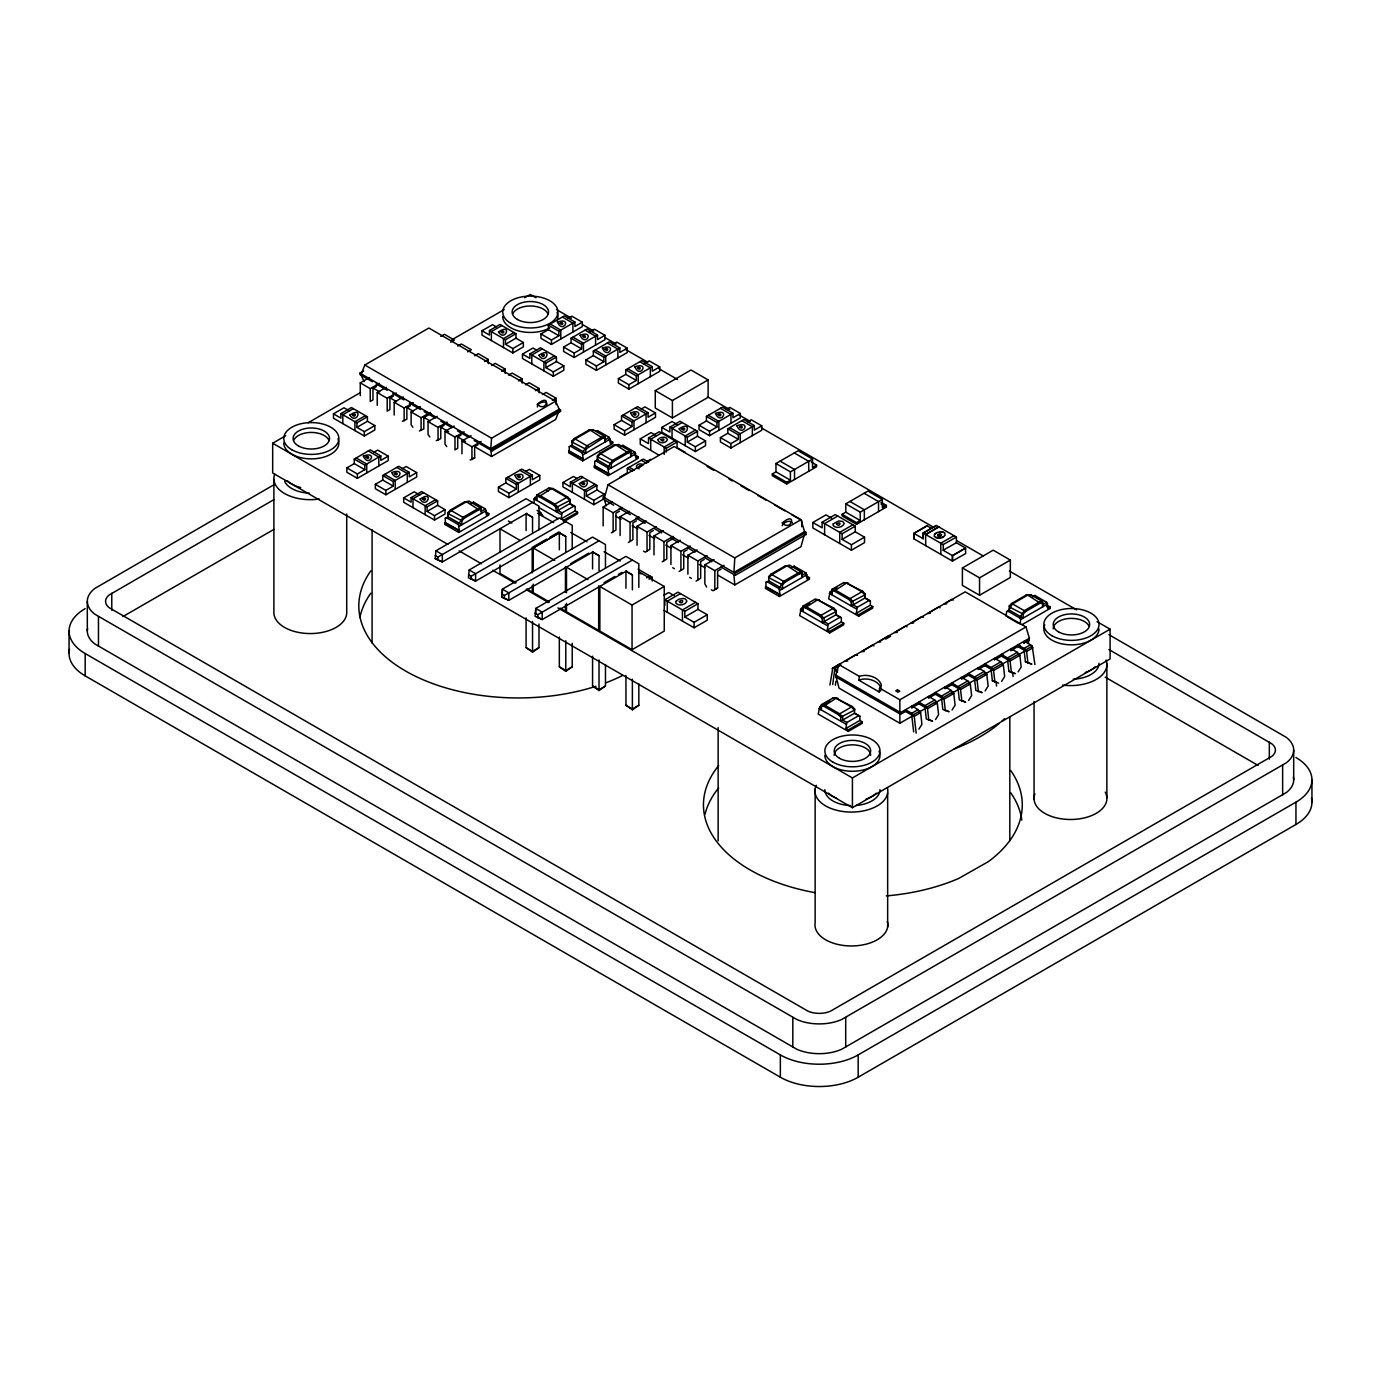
<?xml version="1.0" encoding="UTF-8"?>
<svg xmlns="http://www.w3.org/2000/svg" width="1381" height="1381" viewBox="0 0 1381 1381"><rect width="100%" height="100%" fill="white"/><g stroke="black" fill="none" stroke-linecap="round" stroke-linejoin="round"><path stroke-width="1.5" d="M804.571 531.65L800.963 519.705L734.796 557.907L733.915 572.442L804.571 531.65L805.917 532.427L805.917 534.533L735.262 575.325L720.968 567.073M846.864 722.487L842.686 720.088L842.686 716.929L839.683 713.804L824.44 705L821.436 704.655L821.281 709.938L821.436 704.655L833.192 697.871L835.557 697.957L852.267 706.52L854.632 708.988L854.442 713.287L859.897 716.221L859.897 720.416L845.828 728.529L846.864 722.487L858.637 715.703M559.167 409.173L555.628 401.215L491.584 438.209L490.773 448.67L559.167 409.173L560.513 409.967L560.513 411.383L492.119 450.879L474.115 440.487M899.86 723.247L899.86 699.787L879.576 688.083L881.475 685.408C879.145 676.897 867.009 673.565 859.31 676.362L839.027 664.658L835.695 675.102L839.027 688.135L899.86 723.247L912.841 715.755M880.923 690.517L879.145 691.933L858.878 680.229L859.31 676.362M879.145 691.933L879.576 688.083M829.895 685.045L832.829 668.024L965.181 591.828L1026.014 626.939L1029.346 638.229L1028.241 643.442M832.691 684.631L834.59 670.337L837.68 672.133M835.367 685.252L835.902 681.247M526.851 513.318L442.352 561.946L435.222 558.632L435.913 550.795L526.092 498.714L538.987 506.154L538.987 529.734M565.778 551.364L565.778 536.467L559.288 532.824L475.599 581.142L468.452 577.81L469.16 569.973L559.34 517.91L572.217 525.35L572.217 548.93M593.329 551.692L508.829 600.321L501.7 597.006L502.391 589.169L592.57 537.105L605.465 544.546L605.465 568.109M626.681 570.957L542.198 619.586L535.068 616.271L535.759 608.434L625.938 556.37L638.833 563.811L638.833 587.374M575.169 506.62L569.904 503.582L556.06 511.574L556.06 507.569L553.557 504.98L539.056 496.608L536.57 496.314L536.708 495.054L548.481 488.253L553.194 488.632L567.539 496.918L569.904 499.37L569.732 503.685L575.169 506.62L575.169 510.797L561.118 518.928L562.136 512.886L573.909 506.102M841.34 617.739L836.075 614.7L822.23 622.693L822.23 618.688L819.727 616.116L805.227 607.726L802.741 607.45L802.879 606.173L814.652 599.389L817 599.475L833.71 608.037L836.075 610.506L835.902 614.804L841.34 617.739L841.34 621.933L827.288 630.047L828.307 624.022L840.08 617.221M870.341 601.011L865.076 597.973L851.214 605.966L851.214 601.961L848.728 599.371L834.21 590.999L831.725 590.705L831.863 589.445L843.636 582.644L845.983 582.747L862.693 591.31L865.076 593.761L864.886 598.077L870.341 601.011L870.341 605.189L856.272 613.319L857.308 607.277L869.063 600.493M821.281 705.933L823.767 706.209L838.284 714.598L840.77 717.171L854.442 710.127L854.632 708.988M782.129 525.764C783.182 522.156 790.174 519.446 792.487 522.881M604.429 497.678L608.02 484.714L674.187 446.512L800.963 519.705M804.053 535.604L800.963 546.721L734.796 584.923L718.016 575.238M938.096 538.279L934.143 536.363L934.868 533.895L937.112 532.583M361.287 373.906L364.808 365.016L428.852 328.022L555.628 401.215M937.699 535.172L939.443 533.946M539.056 496.608L551.485 488.598L553.194 488.632M805.227 607.726L817.656 599.734L819.365 599.751M834.21 590.999L846.639 582.989L848.348 583.024M823.767 706.209L836.196 698.216L837.922 698.234M546.721 405.099C548.792 399.523 536.191 402.423 537.433 406.981M918.9 729.168L921.938 724.283L920.609 712.648L918.089 709.61L911.909 706.036L911.909 707.78M935.541 719.553L938.597 714.668L937.267 703.033L934.73 699.994L928.55 696.421L928.55 698.165L936.042 693.832M952.061 710.007L955.117 705.139L953.77 693.486L951.25 690.465L945.07 686.892L945.07 688.618M968.582 700.478L971.637 695.592L970.291 683.958L967.77 680.919L961.59 677.346L961.59 679.089M985.102 690.932L988.14 686.064L986.811 674.429L984.29 671.39L978.111 667.817L978.111 669.543M1001.622 681.403L1004.66 676.517L1003.331 664.882L1000.811 661.844L994.613 658.288L994.613 660.014M1018.142 671.874L1021.18 666.988L1019.851 655.354L1017.331 652.315L1011.134 648.742L1011.134 650.486M534.067 503.305L534.067 498.886L538.469 495.33M841.34 621.933L843.756 623.314L843.756 624.816L829.688 632.93L799.651 615.581L801.273 608.4L809.68 603.549M870.341 605.189L872.74 606.587L872.74 608.089L858.671 616.202L828.635 598.853L830.257 591.672L836.99 587.788M859.897 720.416L862.296 721.797L862.296 723.299L848.245 731.412L818.191 714.063L819.831 706.882L829.912 701.065M934.385 534.792L935.921 533.221M481.348 509.485L478.862 509.762L464.344 518.151L461.858 520.741L461.858 524.745L447.996 516.736L447.996 512.541L450.379 510.072L464.707 501.786L469.436 501.424L481.192 508.208L481.348 513.49M569.248 446.736L572.131 445.286L571.941 440.988L574.306 438.519L588.651 430.233L593.381 429.871L605.137 436.655L605.292 441.937L605.137 436.655L602.133 437L586.89 445.804L582.281 453.02L570.508 446.218L569.248 446.736L569.248 450.931L583.3 459.044L582.281 453.02M602.789 438.209L585.803 449.17L572.131 442.127L575.135 439.003L590.36 430.216L602.789 438.209L605.292 437.932M597.455 459.908L597.455 455.713L599.82 453.244L614.165 444.958L618.878 444.596L630.651 451.38L630.789 452.657L628.303 452.933L613.803 461.323L611.3 463.912L611.3 467.917L597.455 459.908L594.762 461.461L594.762 465.656L608.814 473.769L607.795 467.745L596.022 460.943L594.762 461.461M765.972 582.333L767.249 581.815L779.005 588.617L780.041 594.641L765.972 586.528L765.972 582.333L768.854 580.883L768.665 576.585L771.03 574.116L785.375 565.83L790.105 565.468L801.86 572.252L802.016 573.529L799.53 573.805L785.012 582.195L782.526 584.767L782.526 588.772L768.665 580.78M782.526 584.767L768.854 577.724L771.858 574.6L787.101 565.813L799.53 573.805M1006.628 611.645L1009.321 610.091L1009.321 605.879L1011.686 603.428L1026.031 595.142L1030.761 594.762L1042.517 601.564L1042.672 606.829L1042.517 601.564L1039.513 601.909L1024.27 610.695L1019.661 617.911L1007.906 611.127L1006.628 611.645L1006.024 616.168M1009.321 610.091L1023.183 618.084L1023.183 614.079L1025.669 611.49L1040.186 603.117L1042.672 602.824M878.23 642.061L880.75 641.958M538.987 624.057L538.987 647.637L532.548 652.16L526.092 647.637L526.092 617.842M572.217 643.235L572.217 666.816L565.778 671.356L559.34 666.816L559.34 637.038M605.465 664.572L605.465 686.012L599.026 690.535L592.57 686.012L592.57 656.217M638.833 683.837L638.833 705.277L632.377 709.799L625.938 705.277L625.938 675.482M611.369 532.876L615.926 530.08L615.926 513.266L619.465 511.229M628.32 542.509L632.878 539.712L632.878 522.916L636.417 520.861M653.368 530.511L649.83 532.548L649.83 549.362L645.272 552.158L643.563 551.174M662.207 561.808L666.781 559.012L666.781 542.198L674.014 538.02M679.159 571.458L683.733 568.661L683.733 551.848L687.255 549.811M696.11 581.09L700.668 578.294L700.668 561.497L704.206 559.443M721.158 569.093L717.619 571.13L717.619 587.943L713.062 590.74L711.37 589.756M715.859 589.117L717.619 587.943M273.904 499.646L109.392 594.831A18.505 10.685 0 0 0 109.392 607.83L807.989 1011.168A18.505 10.685 0 0 0 830.516 1011.168L1271.677 756.46A18.143 10.478 0 0 0 1271.677 743.72L1108.891 649.536M273.99 484.731L94.909 588.41A36.769 21.233 0 0 0 94.909 614.252L796.872 1019.523A36.769 21.233 0 0 0 841.633 1019.523L1286.177 762.882A36.407 21.008 0 0 0 1286.177 737.299L1108.926 634.673M87.624 628.303A36.769 21.233 0 0 0 94.909 643.995L796.872 1049.284A36.769 21.233 0 0 0 841.633 1049.284L1286.177 792.642A36.407 21.008 0 0 0 1293.376 777.106M540.61 512.455L539.798 512.955L542.802 516.062L540.61 512.455L537.036 510.383M567.539 496.918L553.557 504.98M833.71 608.037L819.727 616.116M862.693 591.31L848.728 599.371M852.267 706.52L838.284 714.598M372.387 381.743L359.923 374.544L359.923 373.129L363.617 370.988M360.268 395.656L360.268 382.865L369.418 377.583M440.746 336.412L444.406 334.288L454.384 340.054L450.724 342.16M1097.049 621.657L1110.1 629.184L1110.1 658.944L852.422 807.712L272.678 472.993L272.678 443.232L285.746 435.688M308.153 422.759L360.441 392.567M451.932 339.743L504.203 309.568M524.745 297.709L530.339 294.481L535.932 297.709M360.268 382.865L370.246 388.631L379.395 383.348M376.392 386.507L372.974 388.493L372.974 399.851L370.246 401.422L370.246 388.631M333.477 413.834L340.9 418.132L340.9 413.61L356.902 422.845L356.902 427.368L367.415 421.291L374.838 425.572L374.838 429.957L364.325 436.016L333.477 418.219L333.477 413.834L343.99 407.775L349.548 410.986M482.021 330.75L489.444 335.048L489.444 330.525L505.446 339.761L505.446 344.283L515.959 338.207L523.382 342.488L523.382 346.873L512.869 352.949L482.021 335.134L482.021 330.75L492.534 324.69L496.245 326.831M340.9 413.61L351.413 407.533L367.415 416.769L367.415 421.291M377.22 405.358L377.22 392.549L386.369 387.267M457.698 346.096L461.34 343.99L471.335 349.738L467.676 351.862M353.329 408.638L342.816 414.714L342.816 423.604M489.444 330.525L499.957 324.449L515.959 333.684L515.959 338.207M501.873 325.553L491.36 331.63L491.36 340.52M377.22 392.549L387.198 398.315L396.347 393.033M393.326 396.209L389.908 398.177L389.908 409.553L387.198 411.124L387.198 398.315M365.43 415.629L354.917 421.688L354.917 430.596M356.902 422.845L367.415 416.769M513.974 332.545L503.461 338.621L503.461 347.511M394.172 415.042L394.172 402.251L403.304 396.968M474.632 355.78L478.292 353.674L488.287 359.44L488.287 363.704M505.446 339.761L515.959 333.684M394.172 402.251L404.15 408.016L413.299 402.734M484.627 361.546L488.287 359.44M548.361 325.139L564.363 315.904L574.876 321.98L574.876 326.503L582.299 322.222L582.299 326.589L551.451 344.404L540.938 338.328L540.938 333.943L548.361 329.662L558.873 335.738L558.873 331.216L548.361 325.139L548.361 329.662M356.902 427.368L364.325 431.649L374.838 425.572M410.278 405.893L406.86 407.878L406.86 419.237L402.389 421.274M505.446 344.283L512.869 348.564L523.382 342.488M568.074 318.286L571.786 316.145L582.299 322.222M412.902 427.247L411.124 424.727L411.124 411.935L420.256 406.653M491.584 365.482L495.244 363.358L505.222 369.124L505.222 373.388M558.873 331.216L574.876 321.98M522.484 354.106L529.89 358.404L529.89 353.881L545.892 363.117L545.892 367.639L556.405 361.563L563.828 365.844L563.828 370.229L553.315 376.288L522.484 358.49L522.484 354.106L532.997 348.047L536.691 350.187M540.938 333.943L551.451 340.019L558.873 335.738M529.89 353.881L540.403 347.805L556.405 357.04L556.405 361.563M411.124 411.935L421.101 417.701L430.233 412.418M501.562 371.23L505.222 369.124M542.319 348.91L531.806 354.986L531.806 363.876M430.907 413.471L423.812 417.563L423.812 428.939L419.341 430.958M354.278 459.079L370.281 449.843L380.793 455.92L380.793 460.443L388.216 456.162L388.216 460.529L357.368 478.344L346.855 472.267L346.855 467.883L354.278 463.602L364.791 469.678L364.791 465.155L354.278 459.079L354.278 463.602M571.026 338.241L587.029 329.006L597.541 335.065L597.541 339.588L604.964 335.307L604.964 339.691L574.133 357.489L563.621 351.43L563.621 347.045L571.026 342.764L581.539 348.823L581.539 344.301L571.026 338.241L571.026 342.764M373.992 452.226L377.704 450.085L388.216 456.162M429.836 436.931L428.058 434.428L428.058 421.619L437.207 416.354M508.536 375.166L512.196 373.06L522.173 378.826L522.173 383.089M588.893 332.458L594.451 329.23L604.964 335.307M364.791 465.155L380.793 455.92M554.437 355.901L543.924 361.96L543.924 370.868M545.892 363.117L556.405 357.04M346.855 467.883L357.368 473.959L364.791 469.678M428.058 421.619L438.053 427.385L447.185 422.103M518.514 380.932L522.173 378.826M581.539 344.301L597.541 335.065M444.181 425.279L440.763 427.247L440.763 438.623L436.275 440.66M563.621 347.045L574.133 353.104L581.539 348.823M122.961 616.547L273.904 529.406M446.788 446.633L445.01 444.112L445.01 431.321L454.159 426.039M525.488 384.85L529.147 382.744L539.125 388.51L539.125 392.774M545.892 367.639L553.315 371.921L563.828 365.844M593.329 351.102L609.332 341.867L619.845 347.943L619.845 352.466L627.25 348.167L627.25 352.552L596.419 370.367L585.907 364.291L585.907 359.906L593.329 355.625L603.842 361.701L603.842 357.178L593.329 351.102L593.329 355.625M382.744 475.53L398.746 466.277L409.259 472.354L409.259 476.877L416.682 472.595L416.682 476.98L385.851 494.778L375.339 488.701L375.339 484.334L382.744 480.053L393.257 486.112L393.257 481.589L382.744 475.53L382.744 480.053M613.026 344.249L616.737 342.108L627.25 348.167M445.01 431.321L454.988 437.087L464.137 431.804M535.465 390.616L539.125 388.51M402.458 468.66L406.169 466.519L416.682 472.595M461.133 434.963L457.715 436.948L457.715 448.307L454.988 449.878L454.988 437.087M603.842 357.178L619.845 347.943M461.962 453.814L461.962 441.005L471.111 435.723M542.44 394.552L546.099 392.428L556.077 398.194L556.077 404.598M393.257 481.589L409.259 472.354M585.907 359.906L596.419 365.982L603.842 361.701M375.339 484.334L385.851 490.393L393.257 486.112M461.962 441.005L471.939 446.771L481.089 441.488M552.417 400.317L556.077 398.194M478.068 444.665L474.65 446.633L474.65 458.009L470.179 460.028M403.684 497.885L411.089 502.166L411.089 497.643L427.092 506.879L427.092 511.402L437.604 505.342L445.027 509.624L445.027 513.991L434.514 520.067L403.684 502.27L403.684 497.885L414.196 491.809L419.755 495.019M625.783 369.849L641.785 360.614L652.298 366.673L652.298 371.196L659.721 366.914L659.721 371.299L628.89 389.097L618.377 383.038L618.377 378.653L625.783 374.372L636.296 380.448L636.296 375.925L625.783 369.849L625.783 374.372M496.314 446.892L509.261 439.417M512.955 437.294L524.038 430.889M538.832 422.344L549.914 415.94M359.923 373.129L492.119 449.446L560.513 409.967M411.089 497.643L421.602 491.567L437.604 500.82L437.604 505.342M643.65 364.066L649.208 360.855L659.721 366.914M423.518 492.672L413.005 498.748L413.005 507.656M474.805 446.788L491.584 456.49L555.628 419.513L559.167 410.606L560.513 411.383M636.296 375.925L652.298 366.673M618.377 378.653L628.89 384.729L636.296 380.448M435.636 499.663L425.124 505.739L425.124 514.647M427.092 506.879L437.604 500.82M427.092 511.402L434.514 515.683L445.027 509.624M655.267 390.633L690.983 370.004L708.125 379.913L708.125 397.314L672.409 417.925L655.267 408.034L655.267 390.633L672.409 400.525L708.125 379.913M505.843 478.378L521.845 469.126L532.358 475.202L532.358 479.725L539.781 475.444L539.781 479.828L508.933 497.626L498.42 491.55L498.42 487.182L505.843 482.901L516.356 488.96L516.356 484.438L505.843 478.378L505.843 482.901M478.862 509.762L466.433 501.769L451.19 510.573L448.186 513.68L448.186 516.839L445.303 518.289L445.303 522.484L459.372 530.597L458.337 524.573L446.581 517.771L445.303 518.289M525.557 471.508L529.268 469.367L539.781 475.444M621.536 415.888L637.539 406.653L648.052 412.729L648.052 417.252L655.474 412.954L655.474 417.338L624.626 435.153L614.113 429.077L614.113 424.692L621.536 420.411L632.049 426.487L632.049 421.965L621.536 415.888L621.536 420.411M470.835 503.772L473.614 502.166L485.387 508.95L486.405 514.992L488.805 513.594L488.805 515.096L458.768 532.445L444.717 524.331L445.303 522.484M641.25 409.035L644.962 406.894L655.474 412.954M609.228 440.021L612.75 442.041L612.75 443.543L582.713 460.891L568.644 452.778L569.248 450.931M516.356 484.438L532.358 475.202M632.049 421.965L648.052 412.729M498.42 487.182L508.933 493.241L516.356 488.96M458.337 524.573L462.963 517.357L478.189 508.553L481.192 508.208M481.192 511.367L485.387 508.95M605.137 439.814L609.314 437.397L610.35 443.439L612.75 442.041M459.372 526.178L486.405 510.556M583.3 454.625L610.35 439.003M614.113 424.692L624.626 430.768L632.049 426.487M444.717 522.829L459.372 530.597M568.644 451.276L583.3 459.044M596.022 460.943L597.628 460.011L597.455 455.713M620.276 446.943L623.055 445.338L634.828 452.122L635.864 458.164L638.264 456.766L638.264 458.268L608.21 475.616L594.158 467.503L594.762 465.656M604.326 498.627L593.813 504.686L562.965 486.889L562.965 482.504L573.478 476.445L577.189 478.586M659.134 455.229L640.266 444.319L640.266 438.847L651.038 432.633L655.992 435.481M661.827 427.402L669.889 432.063L669.889 427.143L687.289 437.19L687.289 442.11L697.457 436.241L705.536 440.884L705.536 445.649L695.351 451.535L661.827 432.167L661.827 427.402L671.995 421.533L676.828 424.33M435.222 558.632L442.352 561.946L442.352 554.506L435.913 550.795M435.222 555.525L437.898 557.078L532.548 502.442M562.965 482.504L570.388 486.785L570.388 482.262L580.9 476.203L596.903 485.439L596.903 489.962L586.39 496.038L586.39 491.515L596.903 485.439M640.266 438.847L648.518 443.612L648.518 437.967L659.289 431.735L677.104 442.024L677.104 447.668L685.356 452.433M582.886 477.343L572.373 483.419L572.373 492.309M669.889 427.143L680.056 421.274L697.457 431.321L697.457 436.241M661.499 433.013L650.727 439.227L650.727 450.361M682.214 422.517L672.046 428.386L672.046 438.07M607.795 467.745L612.404 460.529L627.647 451.725L630.651 451.38L630.789 456.662L630.651 454.539L634.828 452.122M608.814 469.35L635.864 453.745M706.433 416.406L722.436 407.171L732.948 413.247L732.948 417.77L740.371 413.489L740.371 417.856L709.541 435.671L699.028 429.595L699.028 425.21L706.433 420.929L716.946 427.005L716.946 422.482L706.433 416.406L706.433 420.929M594.158 466.001L608.814 473.769M594.987 484.334L584.474 490.393L584.474 499.301M726.147 409.553L729.859 407.412L740.371 413.489M674.964 440.781L664.192 447.012L664.192 454.435M619.914 477.135L627.337 472.854L627.337 468.332L643.339 459.096L648.587 462.117M695.385 430.112L685.2 435.982L685.2 445.666M648.518 437.967L666.315 448.238L677.104 442.024M687.289 437.19L697.457 431.321M647.05 461.478L650.762 459.338M716.946 422.482L732.948 413.247M699.028 425.21L709.541 431.286L716.946 427.005M586.39 496.038L593.813 500.319L604.326 494.243L604.326 497.16M577.586 512.196L563.517 520.309L563.517 521.811L577.586 513.697L577.586 512.196L575.169 510.797M468.452 574.72L471.145 576.274L565.778 521.621M687.289 442.11L695.351 446.771L705.536 440.884M727.822 428.766L743.824 419.513L754.337 425.59L754.337 430.112L761.76 425.831L761.76 430.216L730.912 448.014L720.399 441.937L720.399 437.57L727.822 433.289L738.334 439.348L738.334 434.825L727.822 428.766L727.822 433.289M747.535 421.896L751.247 419.755L761.76 425.831M546.531 539.142L532.203 547.411L532.203 572.908M550.104 537.071L559.046 531.909M603.152 525.919L603.152 507L612.387 501.666M533.239 571.371L533.239 547.998L560.082 532.496M738.334 434.825L754.337 425.59M720.399 437.57L730.912 443.629L738.334 439.348M603.152 507L613.129 512.765L622.382 507.431M620.104 535.569L620.104 516.649L629.339 511.315M620.104 516.649L630.081 522.415L639.334 517.081M501.7 597.006L508.829 600.321L508.829 592.881L502.391 589.169L502.391 592.881M501.7 593.899L504.376 595.453L599.026 540.817M570.819 563.5L588.703 553.16M637.038 545.219L637.038 526.299L646.291 520.965M637.038 526.299L647.033 532.065L656.268 526.713M775.967 471.853L775.967 463.515L798.08 450.758L812.529 459.096L812.529 467.434L816.568 465.086L816.568 466.761L786.721 483.989L772.29 475.651L772.29 473.976L775.967 471.853L790.415 480.191L790.415 471.853L812.529 459.096M653.99 554.869L653.99 535.949L663.243 530.597M653.99 535.949L663.968 541.697L673.22 536.363M535.068 613.164L537.744 614.718L632.377 560.082M604.049 582.696L614.787 576.481M618.377 574.427L621.951 572.355M670.942 564.501L670.942 545.581L680.194 540.247M772.29 473.976L786.721 482.314L790.415 480.191M670.942 545.581L680.919 551.347L690.172 546.013M646.55 577.828L649.83 575.929M687.893 574.151L687.893 555.231L697.129 549.897M648.949 579.209L652.229 577.327L652.229 581.09M538.987 647.637L532.548 651.349L526.092 647.637M687.893 555.231L697.871 560.997L707.124 555.663M632.049 605.051L664.261 586.459L664.261 631.082L632.049 649.674L599.855 631.082L599.855 586.459L632.049 605.051L632.049 649.674M706.623 587.029L704.845 583.8L704.845 564.881L714.081 559.547M663.76 595.315L668.697 592.484L674.256 595.694M664.831 605.413L664.831 599.768L677.967 592.173L697.975 603.721L697.975 609.384L707.245 614.735L707.245 620.207L694.091 627.785L663.95 610.385M704.845 564.881L714.823 570.646L724.076 565.295M680.436 593.606L667.299 601.184L667.299 612.318M812.857 522.484L822.127 527.835L822.127 522.191L842.134 533.739L842.134 539.384L855.271 531.806L864.541 537.157L864.541 542.629L851.404 550.208L812.857 527.956L812.857 522.484L825.993 514.889L831.569 518.117M845.793 512.178L845.793 503.841L867.907 491.066L882.355 499.404L882.355 507.742L886.395 505.411L886.395 507.069L856.548 524.297L842.117 515.959L842.117 514.302L845.793 512.178L860.242 520.516L860.242 512.178L882.355 499.404M822.127 522.191L835.263 514.595L855.271 526.144L855.271 531.806M572.217 666.816L565.778 670.545L559.34 666.816M613.665 505.135L603.065 499.007L603.065 496.901L735.262 573.219L805.917 532.427M837.749 516.028L824.612 523.606L824.612 534.74M695.575 602.34L682.438 609.936L682.438 621.053M664.831 599.768L684.821 611.317L697.975 603.721M684.821 611.317L684.821 616.962L697.975 609.384M852.871 524.763L839.734 532.341L839.734 543.475M842.117 514.302L856.548 522.639L860.242 520.516M842.134 533.739L855.271 526.144M684.821 616.962L694.091 622.313L707.245 614.735M791.503 567.815L794.282 566.21L806.055 572.994L807.074 579.036L809.473 577.638L809.473 579.14L779.436 596.488L765.367 588.375L765.972 586.528M605.465 686.012L599.026 689.74L592.57 686.012M842.134 539.384L851.404 544.735L864.541 537.157M779.005 588.617L783.614 581.401L798.857 572.597L801.86 572.252L802.016 577.534L801.86 575.411L806.055 572.994M780.041 590.222L807.074 574.6M765.367 586.873L780.041 594.641M923.129 538.694L923.129 533.049L943.258 544.666L943.258 550.311L952.545 555.68L952.407 561.066L965.682 553.557L965.543 548.015L952.407 555.594L952.545 561.152L913.859 538.814L913.859 533.342L926.996 525.764L930.846 527.974M927.134 525.833L913.998 533.411L913.998 538.883M923.129 533.049L936.266 525.453L956.412 537.071L956.412 542.733L965.682 548.084L952.545 555.68M936.404 525.522L923.268 533.118L923.268 538.763L913.859 533.342M925.736 545.668L925.615 534.464L938.752 526.886M925.736 534.551L938.873 526.955M638.833 705.277L632.377 709.005L625.938 705.277M954.012 535.69L940.737 543.216L940.875 554.402M943.137 544.597L956.412 537.071M943.137 550.242L956.412 542.733M827.288 630.047L829.688 631.428L843.756 623.314M856.272 613.319L858.671 614.7L872.74 606.587M962.402 567.954L993.198 550.173L1010.34 560.082L1010.34 577.482L979.543 595.263L962.402 585.371L962.402 567.954L979.543 577.845L1010.34 560.082M832.053 668.732L839.199 664.347L840.96 664.934M879.852 641.129L888.76 635.743L890.503 636.313L885.635 639.127M832.829 668.024L834.59 668.611L839.355 665.849M858.878 680.229C866.577 676.914 879.076 680.419 881.475 689.033M1040.186 603.117L1027.757 595.107L1012.515 603.911L1007.906 611.127M1032.159 597.11L1034.939 595.504L1046.694 602.306L1047.73 608.331L1050.13 606.95L1050.13 608.451L1021.854 624.764M1042.517 604.723L1046.694 602.306M1020.093 624.298L1020.697 619.517L1047.73 603.911M899.86 699.787L1026.014 626.939M845.828 728.529L848.245 729.91L862.296 721.797M1029.346 638.229L900.585 712.579L835.695 675.102M906.178 711.077L900.585 714.305L835.695 676.845M911.788 707.849L919.245 703.533M945.381 688.446L952.838 684.13M962.16 678.744L969.635 674.446M978.956 669.06L986.431 664.744M995.753 659.358L1003.227 655.043M1010.685 650.744L1020.024 645.359M1023.753 643.201L1029.346 639.973M913.652 731.861L911.719 715.03L905.522 711.457L905.522 709.713L911.719 713.287L918.089 709.61M930.034 719.967L932.555 721.279L926.323 719L924.977 707.365L918.797 703.792L918.797 702.066L924.977 705.622L934.73 699.994M946.555 710.438L949.075 711.733L942.826 709.471L941.497 697.819L935.317 694.263L935.317 692.52L941.497 696.093L951.25 690.465M963.075 700.909L965.595 702.204L959.346 699.925L958.017 688.29L951.837 684.717L951.837 682.991L958.017 686.564L967.77 680.919M979.578 691.363L982.115 692.658L975.866 690.396L974.537 678.761L968.34 675.188L968.34 673.445L974.537 677.018L984.29 671.39M998.636 683.129L992.387 680.85L991.057 669.215L984.86 665.642L984.86 663.916L991.057 667.489L1000.811 661.844M1008.907 671.321L1015.139 673.6L1008.907 671.321L1007.56 659.686L1001.38 656.113L1001.38 654.37L1007.56 657.943L1017.331 652.315M1025.427 661.775L1031.659 664.054L1025.427 661.775L1024.081 650.14L1017.901 646.567L1017.901 644.841L1024.081 648.414L1030.468 644.737L1032.211 646.17L1034.921 664.606M911.719 713.287L913.462 714.737L919.832 711.06M924.977 705.622L926.72 707.072L936.491 701.444M941.497 696.093L943.24 697.543L952.994 691.898M958.017 686.564L959.76 687.997L969.514 682.369M974.537 677.018L976.281 678.468L986.034 672.823M991.057 667.489L992.801 668.922L1002.554 663.294M1007.56 657.943L1009.321 659.393L1019.074 653.765M1024.081 648.414L1025.841 649.847L1032.211 646.17M918.417 712.544L925.84 708.246M935.11 702.894L942.533 698.613M951.802 693.262L959.225 688.981M968.513 683.612L975.918 679.331M985.205 673.98L992.628 669.699M1001.898 664.33L1009.321 660.049M1018.591 654.698L1026.014 650.416M916.173 733.156L914.239 716.325L920.609 712.648M928.843 720.295L927.497 708.66L937.267 703.033M945.364 710.766L944.017 699.131L953.77 693.486M961.884 701.22L960.537 689.585L970.291 683.958M978.387 691.691L977.058 680.056L986.811 674.429M994.907 682.162L993.578 670.51L1003.331 664.882M1011.427 672.616L1010.098 660.981L1019.851 655.354M1027.947 663.087L1026.618 651.452L1032.988 647.758M557.889 607.899L852.422 777.952L1110.1 629.184M85.173 608.624A55.016 31.763 0 0 0 85.173 653.541L780.351 1054.911A55.016 31.763 0 0 0 858.171 1054.911L1295.948 802.154A54.653 31.556 0 0 0 1295.948 757.53M69.516 649.243A55.016 31.763 0 0 0 85.173 675.861L780.351 1077.215A55.016 31.763 0 0 0 858.171 1077.215L1295.948 824.474A54.653 31.556 0 0 0 1311.484 798.045M935.507 537.641L942.377 537.502L945.105 535.293L944.569 532.859M942.377 537.502L943.568 536.881M940.444 535.932L941.652 534.533M941.031 535.793L939.926 536.07M596.281 431.131L597.559 430.613L609.314 437.397M472.354 502.684L473.614 502.166M621.795 445.856L623.055 445.338M793.022 566.728L794.282 566.21M1033.678 596.022L1034.939 595.504M936.991 532.514L939.943 531.858M472.889 458.475L474.65 458.009M939.546 538.227L940.996 537.969M939.304 533.86L940.496 533.877M940.047 536.156L938.873 536.139M556.06 507.569L569.732 500.526L566.728 497.402L551.485 488.598M851.214 601.961L864.886 594.918L861.882 591.793L846.639 582.989L843.636 582.644M822.23 618.688L835.902 611.645L832.898 608.52L817.656 599.734L814.652 599.389M618.878 444.596L614.165 444.958M591.016 429.957L593.381 429.871M467.089 501.527L469.436 501.424M787.757 565.554L790.105 565.468M1028.413 594.866L1030.761 594.762M939.822 531.789L941.393 531.823M588.651 430.233L590.36 430.216M464.707 501.786L466.433 501.769M785.375 565.83L787.101 565.813M1026.031 595.142L1027.757 595.107M939.512 536.225L938.01 535.897M548.481 488.253L550.829 488.356M833.192 697.871L836.196 698.216L851.438 707.003L854.442 710.127M941.272 531.737L942.722 531.996M611.3 463.912L597.628 456.852L600.631 453.745L615.874 444.941L628.303 452.933M461.858 520.741L448.186 513.68L447.996 512.541M1023.183 614.079L1009.511 607.036L1009.321 605.879M992.387 680.85L996.098 681.834L996.581 686.064M953.201 600.131L951.457 599.544L944.293 603.929L946.831 603.808M940.064 607.709L938.32 607.139L927.79 613.457L930.311 613.337M923.544 617.238L921.8 616.668L911.27 623.004L913.79 622.883M907.024 626.784L905.28 626.214L894.75 632.533L897.27 632.412M874 645.859L872.24 645.272L861.709 651.608L864.23 651.487M857.48 655.388L855.719 654.818L845.189 661.136L847.727 661.016M942.602 531.909L944.708 532.945M638.557 572.235L641.043 573.892M546.876 490.479L548.136 490.997M643.201 464.948C639.489 461.72 632.55 466.916 639.179 468.901M938.528 536.139L937.578 535.103M641.682 466.105L639.161 466.139L640.007 467.469M526.092 530.58L526.092 513.559L532.548 517.288L532.548 532.186M592.57 568.972L592.57 551.951L599.026 555.663L599.026 570.56M625.938 588.237L625.938 571.216L632.377 574.928L632.377 589.825M1025.669 611.49L1011.686 603.428M588.289 446.598L574.306 438.519M613.803 461.323L599.82 453.244M785.012 582.195L771.03 574.116M464.344 518.151L450.379 510.072M556.439 309.551L571.354 318.148M582.54 324.604L593.726 331.06M604.913 337.534L616.099 343.99M625.42 349.358L647.793 362.271M658.979 368.744L677.605 379.499M707.435 396.727L729.807 409.639M739.128 415.008L750.315 421.481M761.501 427.937L934.868 528.025M957.24 540.938L983.341 556.008M1009.425 571.078L1076.541 609.815M562.378 317.043L572.891 323.119L572.891 332.027M585.061 330.145L595.574 336.204L595.574 345.112M607.347 343.006L617.859 349.082L617.859 357.972M639.817 361.753L650.33 367.829L650.33 376.72M720.45 408.31L730.963 414.386L730.963 423.294M741.839 420.67L752.352 426.729L752.352 435.636M811.148 461.962L816.568 465.086M880.974 502.287L886.395 505.411M794.282 452.951L808.714 461.289L808.714 471.284M864.109 493.259L878.54 501.596L878.54 511.609M880.974 503.944L886.395 507.069M1046.625 604.913L1050.13 606.95M1046.625 606.414L1050.13 608.451M550.277 324.034L560.79 330.111L560.79 339.018M572.942 337.137L583.455 343.196L583.455 352.103M595.246 349.997L605.758 356.074L605.758 364.964M627.699 368.744L638.212 374.803L638.212 383.711M708.349 415.301L718.862 421.378L718.862 430.285M729.738 427.644L740.251 433.72L740.251 442.628M780.092 461.133L794.524 469.471L794.524 479.483M849.919 501.458L864.351 509.796L864.351 519.791M775.967 463.515L790.415 471.853M845.793 503.841L860.242 512.178M1007.785 617.186L1018.332 623.28M1105.163 677.139L1258.143 765.454M635.553 407.792L646.066 413.868L646.066 422.759M1030.468 644.737L1024.27 641.164L1024.27 642.89M623.452 414.783L633.965 420.86L633.965 429.75M774.81 505.049L784.788 510.815M791.762 514.699L801.74 520.464L801.74 526.765M740.907 485.767L749.227 490.566M757.858 495.399L766.179 500.215M707.02 466.467L713.666 470.317M728.961 479L732.275 480.916M804.571 533.756L805.917 534.533M634.742 454.746L638.264 456.766M641.354 460.236L646.619 463.274M629.253 467.227L634.5 470.265M627.337 468.332L632.584 471.37M805.969 575.618L809.473 577.638M830.257 591.672L831.863 592.604L831.725 594.71L831.863 589.445L834.866 589.791L850.109 598.577L853.113 601.702L853.113 604.861L857.308 607.277M829.239 593.278L856.272 608.883M571.941 445.183L585.803 453.175L585.803 449.17M608.02 484.714L734.796 557.907M596.903 489.962L604.326 494.243M801.273 608.4L802.879 609.332L802.741 611.455L802.879 606.173L805.883 606.518L821.125 615.322L824.129 618.446L824.129 621.605L828.307 624.022M800.238 610.005L827.288 625.628M619.223 508.329L630.323 514.733M635.864 517.944L645.117 523.278M654.37 528.63L661.775 532.893M671.011 538.245L678.416 542.509M687.669 547.843L695.057 552.124M704.31 557.458L711.716 561.739M570.388 482.262L586.39 491.515M364.808 365.016L491.584 438.209M615.477 516.045L621.07 519.273M632.256 525.729L637.849 528.958M649.035 535.414L654.629 538.642M665.815 545.098L671.408 548.326M682.594 554.799L688.187 558.028M699.373 564.484L704.966 567.712M376.081 383.883L387.181 390.288M392.722 393.481L403.822 399.903M409.38 403.097L420.48 409.501M424.174 411.642L435.274 418.046M440.832 421.257L451.932 427.661M457.474 430.872L468.573 437.276M519.86 470.282L530.373 476.341L530.373 485.249M372.266 387.595L379.723 391.893M389.045 397.279L396.502 401.595M405.824 406.963L413.282 411.279M422.603 416.665L430.061 420.963M439.382 426.349L448.704 431.735M456.162 436.033L465.483 441.419M672.72 567.729L674.411 568.713M689.671 577.379L691.363 578.363M507.759 477.256L518.272 483.333L518.272 492.24M834.59 668.611L837.68 670.389M535.103 497.281L536.708 498.213L536.57 500.319L536.708 495.054L539.712 495.399L554.955 504.186L557.959 507.31L557.959 510.469L562.136 512.886M534.067 498.886L561.118 514.492M538.78 507.518L558.217 518.755M638.074 569.145L652.229 577.327M537.572 513.318L553.677 522.605M570.819 532.496L586.925 541.801M604.049 551.692L620.155 560.997M639.213 571.993L664.261 586.459M526.092 513.559L532.548 517.288M565.778 536.467L559.34 532.755L559.34 549.776M592.57 551.951L599.026 555.663M625.938 571.216L632.377 574.928M859.897 716.221L854.632 713.183L840.77 721.175L840.77 717.171M508.312 521.034L511.85 523.071M485.301 511.574L488.805 513.594M819.831 706.882L821.436 707.814M818.795 708.488L845.828 724.11M368.295 450.983L378.808 457.059L378.808 465.967M396.779 467.434L407.291 473.493L407.291 482.401M519.688 540.178L500.008 528.802L500.008 552.193M533.239 547.998L554.713 560.393M587.961 579.588L566.486 567.194L566.486 592.691M356.194 457.974L366.707 464.051L366.707 472.941M384.678 474.408L395.19 480.484L395.19 489.392M516.114 582.73L500.008 573.443L500.008 564.933M526.851 588.927L532.203 592.035L532.203 585.665M549.345 601.926L533.239 592.639L533.239 584.128M560.082 608.123L565.45 611.231L565.45 604.843M272.678 443.232L447.91 544.407M459.096 550.864L481.468 563.776M492.654 570.232L515.027 583.145M526.196 589.601L548.568 602.53M469.16 569.973L475.599 573.702L475.599 581.142L470.766 578.346M537.364 616.806L542.198 619.586L542.198 612.146L535.759 608.434L535.759 614.01M1019.661 617.911L1020.697 619.517M1025.841 649.847L1026.618 651.452M1009.321 659.393L1010.098 660.981M992.801 668.922L993.578 670.51M976.281 678.468L977.058 680.056M959.76 687.997L960.537 689.585M943.24 697.543L944.017 699.131M926.72 707.072L927.497 708.66M913.462 714.737L914.239 716.325M361.287 375.339L364.101 381.691M604.429 499.784L606.224 505.757M768.665 576.585L768.854 577.724M571.941 440.988L572.131 442.127M490.773 450.085L491.584 456.49M1012.618 672.288L1013.102 676.535M733.915 574.548L734.796 584.923M1311.95 779.851L1311.95 802.154M1295.948 802.154L1295.948 824.474M1293.686 750.09L1293.686 779.851M1282.638 765.212L1282.638 794.955M1269.329 742.167L1269.329 759.17M1106.872 663.657L1106.872 797.545M1034.058 701.6L1034.058 799.357M1009.822 716.929L1009.822 840.839M979.543 577.845L979.543 595.263M887.655 793.126L887.655 927.014M865.076 593.761L865.076 597.973M858.671 614.7L858.671 616.202M858.171 1054.911L858.171 1077.215M856.548 522.639L856.548 524.297M852.422 777.952L852.422 807.712M851.404 544.735L851.404 550.208M848.245 729.91L848.245 731.412M845.707 1017.469L845.707 1047.23M836.075 610.506L836.075 614.7M829.688 631.428L829.688 632.93M815.153 788.931L815.153 922.819A36.441 21.043 0 0 0 852.543 945.95A36.441 21.043 0 0 0 887.362 921.524M792.815 1017.469L792.815 1047.23M786.721 482.314L786.721 483.989M780.351 1054.911L780.351 1077.215M779.436 594.987L779.436 596.488M735.262 573.219L735.262 575.325M730.912 443.629L730.912 448.014M718.137 727.597L718.137 840.839M714.823 570.646L714.823 589.566M709.541 431.286L709.541 435.671M697.871 560.997L697.871 579.916M695.351 446.771L695.351 451.535M694.091 622.313L694.091 627.785M680.919 551.347L680.919 570.267M672.409 400.525L672.409 417.925M666.315 448.238L666.315 452.019M663.968 541.697L663.968 560.634M647.033 532.065L647.033 550.984M632.377 679.21L632.377 709.799M630.081 522.415L630.081 541.335M628.89 384.729L628.89 389.097M624.626 430.768L624.626 435.153M613.129 512.765L613.129 531.685M608.21 474.115L608.21 475.616M599.026 659.945L599.026 690.535M598.681 585.786L598.681 630.409L566.486 611.818L566.486 603.324M596.419 365.982L596.419 370.367M593.813 500.319L593.813 504.686M582.713 459.39L582.713 460.891M574.133 353.104L574.133 357.489M569.904 499.37L569.904 503.582M565.778 640.749L565.778 671.356M565.45 566.59L565.45 592.104M553.315 371.921L553.315 376.288M551.451 340.019L551.451 344.404M537.744 614.718L537.744 617.825M532.548 621.554L532.548 652.16M512.869 348.564L512.869 352.949M508.933 493.241L508.933 497.626M504.376 595.453L504.376 598.56M492.119 449.446L492.119 450.879M471.939 446.771L471.939 459.562M471.145 576.274L471.145 579.364M458.768 530.943L458.768 532.445M438.053 427.385L438.053 440.194M437.898 557.078L437.898 560.185M434.514 515.683L434.514 520.067M421.101 417.701L421.101 430.492M404.15 408.016L404.15 420.808M385.851 490.393L385.851 494.778M372.093 529.752L372.093 642.994M364.325 431.649L364.325 436.016M357.368 473.959L357.368 478.344M346.717 513.939L346.717 611.697A36.441 21.043 0 0 1 311.726 633.551A36.441 21.043 0 0 1 273.887 613.337L273.887 479.449M111.775 593.26L111.775 610.264M98.465 616.599L98.465 646.343M87.314 601.322L87.314 631.082M85.173 653.541L85.173 675.861M69.05 631.082L69.05 653.403M359.889 617.566A159.419 92.044 0 0 1 370.799 593.209M705.035 814.22A159.419 92.044 0 0 1 718.655 787.947M1010.788 792.867A159.419 92.044 0 0 1 1021.819 820.107M1105.232 792.142A36.441 21.043 0 0 1 1072.036 819.468A36.441 21.043 0 0 1 1034.887 793.885M622.486 675.533A159.419 92.044 0 0 1 605.862 682.801M595.902 686.288A159.419 92.044 0 0 1 412.384 674.722A159.419 92.044 0 0 1 370.799 570.888M1010.788 770.546A159.419 92.044 0 0 1 988.313 861.675L958.587 878.489A159.419 92.044 0 0 1 886.326 895.906M814.704 892.609A159.419 92.044 0 0 1 718.655 765.644M1106.043 660.014A36.441 21.043 0 0 1 1062.559 685.097M887.362 787.636A36.441 21.043 0 0 1 849.35 812.045A36.441 21.043 0 0 1 816.326 785.323M319.27 499.024A36.441 21.043 0 0 1 274.767 473.976M876.262 793.195A27.568 15.916 0 0 1 866.18 799.012M836.593 798.27A27.568 15.916 0 0 1 828.531 793.195M879.956 789.69A27.568 15.916 0 0 1 855.996 805.468M850.592 805.572A27.568 15.916 0 0 1 824.837 789.69M309.499 493.172A27.568 15.916 0 0 1 284.659 481.417M1099.034 663.243A27.62 15.951 0 0 1 1073.21 679.159M300.747 487.528A27.568 15.916 0 0 1 287.421 480.795M1095.323 666.747A27.62 15.951 0 0 1 1085.224 672.582M293.721 440.228A18.212 10.513 0 0 1 311.329 432.426A18.212 10.513 0 0 1 328.92 440.228M879.058 751.229A27.568 15.916 0 0 1 856.013 771.133A27.568 15.916 0 0 1 824.854 755.355M834.193 755.355A18.212 10.513 0 0 1 852.422 744.842A18.212 10.513 0 0 1 870.634 755.355M1099.017 628.907A27.585 15.933 0 0 1 1067.841 644.703A27.585 15.933 0 0 1 1044.796 624.782M512.731 313.78A18.212 10.513 0 0 1 530.339 305.978A18.212 10.513 0 0 1 547.929 313.78M1053.22 628.907A18.212 10.513 0 0 1 1069.067 618.481A18.212 10.513 0 0 1 1089.039 626.18M549.862 327.78A27.62 15.951 0 0 1 519.774 331.233A27.62 15.951 0 0 1 502.719 316.508M557.009 312.382A27.62 15.951 0 0 1 557.009 320.634M337.948 438.83A27.568 15.916 0 0 1 314.92 458.734A27.568 15.916 0 0 1 283.761 442.956M1004.643 718.569A163.976 94.668 0 0 1 1001.829 721.193M998.843 723.782A163.976 94.668 0 0 1 954.047 749.02M365.982 457.111C368.762 461.081 370.35 454.66 365.982 457.111M394.448 473.545C397.227 477.515 398.833 471.094 394.448 473.545M517.547 476.393C520.326 480.364 521.914 473.942 517.547 476.393M560.065 323.171C562.844 327.142 564.432 320.72 560.065 323.171M582.73 336.274C585.509 340.227 587.115 333.805 582.73 336.274M605.033 349.134C607.795 353.104 609.401 346.683 605.033 349.134M633.24 413.92C636.02 417.891 637.608 411.469 633.24 413.92M637.487 367.881C640.266 371.834 641.872 365.413 637.487 367.881M718.137 414.438C720.917 418.408 722.505 411.987 718.137 414.438M739.525 426.781C742.305 430.751 743.893 424.33 739.525 426.781M537.33 404.219C546.738 413.799 551.917 391.755 537.33 404.219M679.176 428.835C686.668 440.194 693.158 419.341 679.176 428.835M782.285 522.933C791.693 532.548 797.355 510.141 782.285 522.933M658.133 439.624L657.977 440.349C659.307 444.095 666.505 443.232 667.489 439.555C666.16 435.93 659.963 436.741 658.133 439.624M349.945 415.025C356.522 425.9 364.187 405.375 349.945 415.025M420.135 499.076C426.712 509.934 434.394 489.409 420.135 499.076M498.489 331.941C505.066 342.816 512.731 322.291 498.489 331.941M538.935 355.297C545.512 366.172 553.194 345.647 538.935 355.297M579.278 483.609C585.872 494.484 593.537 473.959 579.278 483.609M675.948 601.443L675.844 603.083C678.537 606.414 685.511 605.12 686.909 601.098L685.408 599.026L682.956 598.456L678.675 599.233L675.948 601.443M833.244 523.865L833.14 525.505C835.85 528.837 842.807 527.542 844.223 523.52L842.721 521.448L838.819 520.93L833.244 523.865M682.007 428.99C684.234 432.805 686.789 425.952 682.007 428.99M661.085 439.762C663.329 443.698 666.091 436.551 661.085 439.762M363.376 456.075C368.606 468.504 378.636 450.465 363.376 456.075M391.841 472.526C397.072 484.955 407.102 466.899 391.841 472.526M557.458 322.136C562.688 334.582 572.718 316.525 557.458 322.136M514.94 475.375C520.171 487.804 530.2 469.747 514.94 475.375M580.124 335.238C585.354 347.667 595.384 329.61 580.124 335.238M602.427 348.098C607.64 360.527 617.67 342.488 602.427 348.098M634.88 366.845C640.111 379.274 650.14 361.218 634.88 366.845M630.634 412.884C635.864 425.313 645.894 407.274 630.634 412.884M715.531 413.402C720.761 425.849 730.791 407.792 715.531 413.402M736.919 425.762C742.149 438.191 752.179 420.135 736.919 425.762M352.69 415.077C354.658 418.719 357.506 411.97 352.69 415.077M422.897 499.128C424.847 502.77 427.696 496.021 422.897 499.128M501.234 331.992C503.202 335.635 506.05 328.885 501.234 331.992M541.697 355.349C543.648 358.991 546.496 352.241 541.697 355.349M582.04 483.661C584.008 487.303 586.856 480.553 582.04 483.661M679.383 601.512C681.834 606.052 685.408 597.628 679.383 601.512M836.696 523.934C839.147 528.474 842.703 520.05 836.696 523.934M897.512 689.861L895.734 690.897L898.047 692.226L899.825 691.208L897.512 689.861M298.434 445.925A18.212 10.513 0 0 0 328.92 441.212A18.212 10.513 0 0 0 306.599 428.334A18.212 10.513 0 0 0 298.434 445.925M832.933 762.139A27.568 15.916 0 0 0 879.058 755.01A27.568 15.916 0 0 0 845.293 735.521A27.568 15.916 0 0 0 832.933 762.139M839.544 758.324A18.212 10.513 0 0 0 870.013 753.612A18.212 10.513 0 0 0 847.71 740.734A18.212 10.513 0 0 0 839.544 758.324M1051.925 635.709A27.585 15.933 0 0 0 1098.085 628.562A27.585 15.933 0 0 0 1064.302 609.056A27.585 15.933 0 0 0 1051.925 635.709M291.823 449.74A27.568 15.916 0 0 0 337.948 442.611A27.568 15.916 0 0 0 304.183 423.121A27.568 15.916 0 0 0 291.823 449.74M517.461 319.477A18.212 10.513 0 0 0 547.929 314.764A18.212 10.513 0 0 0 525.626 301.887A18.212 10.513 0 0 0 517.461 319.477M1058.554 631.877A18.212 10.513 0 0 0 1089.039 627.164A18.212 10.513 0 0 0 1066.719 614.286A18.212 10.513 0 0 0 1058.554 631.877M510.815 323.309A27.62 15.951 0 0 0 557.009 316.163A27.62 15.951 0 0 0 523.192 296.639A27.62 15.951 0 0 0 510.815 323.309"/></g></svg>
